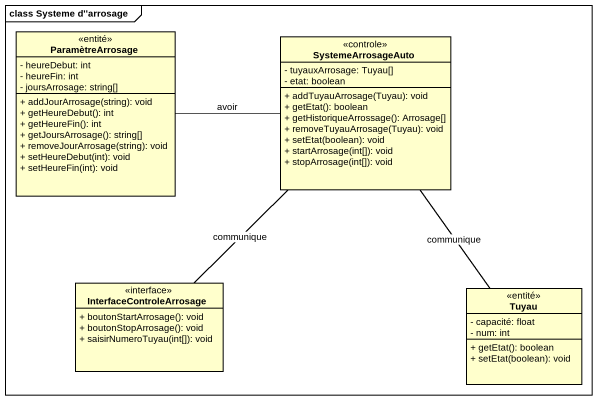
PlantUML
@startuml
mainframe class Systeme d''arrosage
hide circle
hide empty members
skinparam classAttributeIconSize 0
class ParamètreArrosage <<entité>> {
  - heureDebut: int
  - heureFin: int
  - joursArrosage: string[]
  + addJourArrosage(string): void
  + getHeureDebut(): int
  + getHeureFin(): int
  + getJoursArrosage(): string[]
  + removeJourArrosage(string): void
  + setHeureDebut(int): void
  + setHeureFin(int): void
}
class SystemeArrosageAuto <<controle>> {
  - tuyauxArrosage: Tuyau[]
  - etat: boolean
  + addTuyauArrosage(Tuyau): void
  + getEtat(): boolean
  + getHistoriqueArrossage(): Arrosage[]
  + removeTuyauArrosage(Tuyau): void
  + setEtat(boolean): void
  + startArrosage(int[]): void
  + stopArrosage(int[]): void
}
class InterfaceControleArrosage <<interface>> {
  + boutonStartArrosage(): void
  + boutonStopArrosage(): void
  + saisirNumeroTuyau(int[]): void
}
class Tuyau <<entité>> {
  - capacité: float
  - num: int
  + getEtat(): boolean
  + setEtat(boolean): void
}
ParamètreArrosage -right- SystemeArrosageAuto : avoir
SystemeArrosageAuto -- InterfaceControleArrosage : communique
SystemeArrosageAuto -- Tuyau : communique
@enduml
